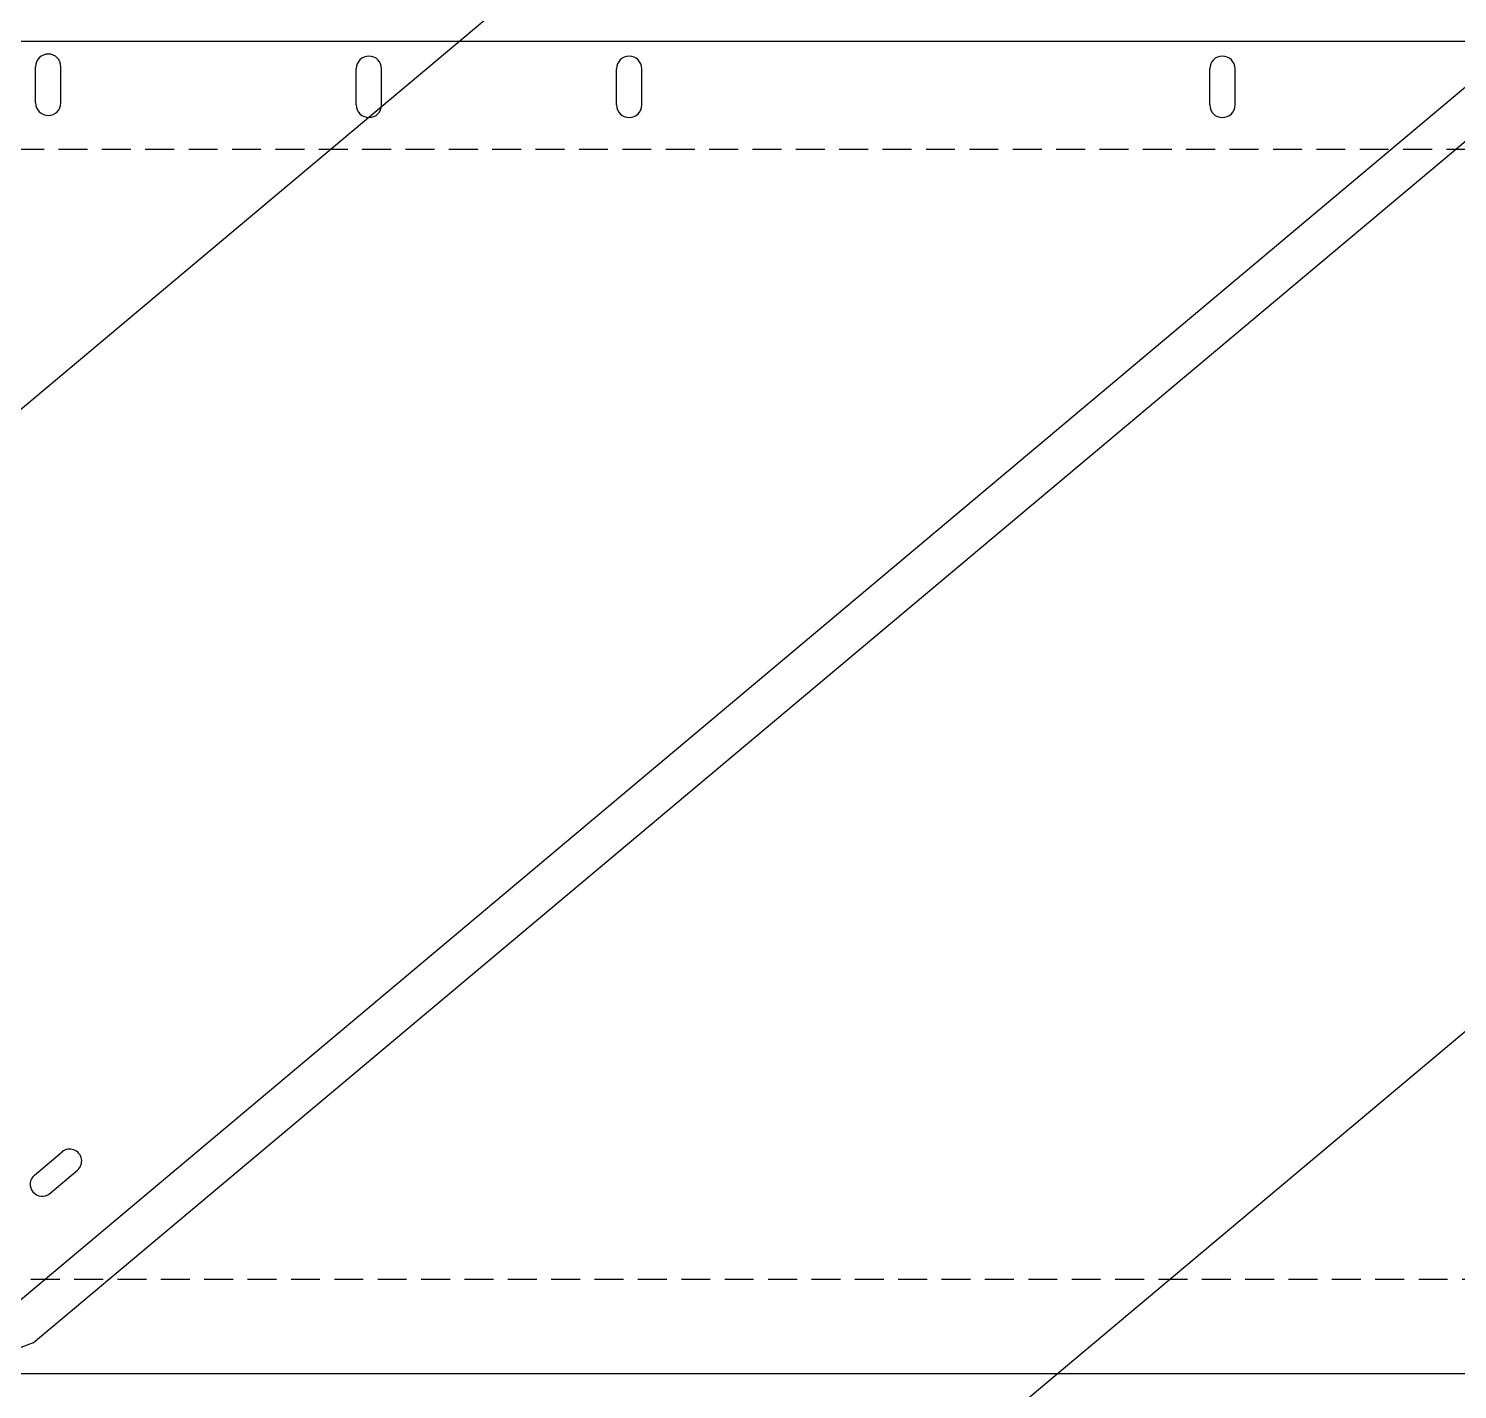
# Model space of a CAD drawing. Extents: x 5 to 1801, y 5 to 2754.
# Drawn here: x 343.3 to 738.6, y 1502.5 to 1879 of the extents above; entities that cross this region are included whole.
import ezdxf

# ---------------------------------------------------------------- set-up
doc = ezdxf.new("R2010")
doc.units = 0
doc.linetypes.add('DASHED', pattern=[12, 8, -4])
for name, color, linetype in [('SMARTNEST_SHEET_10_GEOMETRY', 7, 'CONTINUOUS'), ('SMARTNEST_SHEET_11_GEOMETRY', 7, 'CONTINUOUS'), ('SMARTNEST_SHEET_12_GEOMETRY', 7, 'CONTINUOUS'), ('SMARTNEST_SHEET_13_GEOMETRY', 7, 'CONTINUOUS'), ('SMARTNEST_SHEET_14_GEOMETRY', 7, 'CONTINUOUS'), ('SMARTNEST_SHEET_15_GEOMETRY', 7, 'CONTINUOUS'), ('SMARTNEST_SHEET_16_GEOMETRY', 7, 'CONTINUOUS'), ('SMARTNEST_SHEET_17_GEOMETRY', 7, 'CONTINUOUS'), ('SMARTNEST_SHEET_18_GEOMETRY', 7, 'CONTINUOUS'), ('SMARTNEST_SHEET_19_GEOMETRY', 7, 'CONTINUOUS'), ('SMARTNEST_SHEET_1_BEND', 3, 'DASHED'), ('SMARTNEST_SHEET_1_GEOMETRY', 7, 'CONTINUOUS'), ('SMARTNEST_SHEET_20_GEOMETRY', 7, 'CONTINUOUS'), ('SMARTNEST_SHEET_21_GEOMETRY', 7, 'CONTINUOUS'), ('SMARTNEST_SHEET_22_GEOMETRY', 7, 'CONTINUOUS'), ('SMARTNEST_SHEET_23_GEOMETRY', 7, 'CONTINUOUS'), ('SMARTNEST_SHEET_24_GEOMETRY', 7, 'CONTINUOUS'), ('SMARTNEST_SHEET_25_GEOMETRY', 7, 'CONTINUOUS'), ('SMARTNEST_SHEET_26_GEOMETRY', 7, 'CONTINUOUS'), ('SMARTNEST_SHEET_27_GEOMETRY', 7, 'CONTINUOUS'), ('SMARTNEST_SHEET_28_GEOMETRY', 7, 'CONTINUOUS'), ('SMARTNEST_SHEET_29_GEOMETRY', 7, 'CONTINUOUS'), ('SMARTNEST_SHEET_2_BEND', 3, 'DASHED'), ('SMARTNEST_SHEET_2_GEOMETRY', 7, 'CONTINUOUS'), ('SMARTNEST_SHEET_3_BEND', 3, 'DASHED'), ('SMARTNEST_SHEET_3_GEOMETRY', 7, 'CONTINUOUS'), ('SMARTNEST_SHEET_4_BEND', 3, 'DASHED'), ('SMARTNEST_SHEET_4_GEOMETRY', 7, 'CONTINUOUS'), ('SMARTNEST_SHEET_5_BEND', 3, 'DASHED'), ('SMARTNEST_SHEET_5_GEOMETRY', 7, 'CONTINUOUS'), ('SMARTNEST_SHEET_6_BEND', 3, 'DASHED'), ('SMARTNEST_SHEET_6_GEOMETRY', 7, 'CONTINUOUS'), ('SMARTNEST_SHEET_7_BEND', 3, 'DASHED'), ('SMARTNEST_SHEET_7_GEOMETRY', 7, 'CONTINUOUS'), ('SMARTNEST_SHEET_8_BEND', 3, 'DASHED'), ('SMARTNEST_SHEET_8_GEOMETRY', 7, 'CONTINUOUS'), ('SMARTNEST_SHEET_9_BEND', 3, 'DASHED'), ('SMARTNEST_SHEET_9_GEOMETRY', 7, 'CONTINUOUS')]:
    doc.layers.add(name, color=color, linetype=linetype)

msp = doc.modelspace()

# ---------------------------------------------------------------- linework, layer by layer
at = {"layer": 'SMARTNEST_SHEET_10_GEOMETRY', "color": 7, "linetype": 'CONTINUOUS'}
for p, q in [((1288.47, 2568.51), (216.01, 1668.61)), ((344.56, 1515.4), (1417.03, 2415.31)), ((344.93, 1561.79), (352.59, 1568.22)), ((349.17, 1556.74), (356.83, 1563.16)), ((344.56, 1515.4), (341.19, 1514.12))]:
    msp.add_line(p, q, dxfattribs=at)
for centre, start, end in [((354.71, 1565.69), 310, 130), ((347.05, 1559.26), 130, 310)]:
    msp.add_arc(centre, 3.3, start, end, dxfattribs=at)
at = {"layer": 'SMARTNEST_SHEET_11_GEOMETRY', "color": 7, "linetype": 'CONTINUOUS'}
for p, q in [((1288.47, 2568.51), (216.01, 1668.61)), ((344.56, 1515.4), (1417.03, 2415.31)), ((344.93, 1561.79), (352.59, 1568.22)), ((349.17, 1556.74), (356.83, 1563.16)), ((344.56, 1515.4), (341.19, 1514.12))]:
    msp.add_line(p, q, dxfattribs=at)
for centre, start, end in [((354.71, 1565.69), 310, 130), ((347.05, 1559.26), 130, 310)]:
    msp.add_arc(centre, 3.3, start, end, dxfattribs=at)
at = {"layer": 'SMARTNEST_SHEET_12_GEOMETRY', "color": 7, "linetype": 'CONTINUOUS'}
for p, q in [((1288.47, 2568.51), (216.01, 1668.61)), ((344.56, 1515.4), (1417.03, 2415.31)), ((344.93, 1561.79), (352.59, 1568.22)), ((349.17, 1556.74), (356.83, 1563.16)), ((344.56, 1515.4), (341.19, 1514.12))]:
    msp.add_line(p, q, dxfattribs=at)
for centre, start, end in [((354.71, 1565.69), 310, 130), ((347.05, 1559.26), 130, 310)]:
    msp.add_arc(centre, 3.3, start, end, dxfattribs=at)
at = {"layer": 'SMARTNEST_SHEET_13_GEOMETRY', "color": 7, "linetype": 'CONTINUOUS'}
for p, q in [((1288.47, 2568.51), (216.01, 1668.61)), ((344.56, 1515.4), (1417.03, 2415.31)), ((344.93, 1561.79), (352.59, 1568.22)), ((349.17, 1556.74), (356.83, 1563.16)), ((344.56, 1515.4), (341.19, 1514.12))]:
    msp.add_line(p, q, dxfattribs=at)
for centre, start, end in [((354.71, 1565.69), 310, 130), ((347.05, 1559.26), 130, 310)]:
    msp.add_arc(centre, 3.3, start, end, dxfattribs=at)
at = {"layer": 'SMARTNEST_SHEET_14_GEOMETRY', "color": 7, "linetype": 'CONTINUOUS'}
for p, q in [((1288.47, 2568.51), (216.01, 1668.61)), ((344.56, 1515.4), (1417.03, 2415.31)), ((344.93, 1561.79), (352.59, 1568.22)), ((349.17, 1556.74), (356.83, 1563.16)), ((344.56, 1515.4), (341.19, 1514.12))]:
    msp.add_line(p, q, dxfattribs=at)
for centre, start, end in [((354.71, 1565.69), 310, 130), ((347.05, 1559.26), 130, 310)]:
    msp.add_arc(centre, 3.3, start, end, dxfattribs=at)
at = {"layer": 'SMARTNEST_SHEET_15_GEOMETRY', "color": 7, "linetype": 'CONTINUOUS'}
for p, q in [((1288.47, 2568.51), (216.01, 1668.61)), ((344.56, 1515.4), (1417.03, 2415.31)), ((344.93, 1561.79), (352.59, 1568.22)), ((349.17, 1556.74), (356.83, 1563.16)), ((344.56, 1515.4), (341.19, 1514.12))]:
    msp.add_line(p, q, dxfattribs=at)
for centre, start, end in [((354.71, 1565.69), 310, 130), ((347.05, 1559.26), 130, 310)]:
    msp.add_arc(centre, 3.3, start, end, dxfattribs=at)
at = {"layer": 'SMARTNEST_SHEET_16_GEOMETRY', "color": 7, "linetype": 'CONTINUOUS'}
for p, q in [((1288.47, 2568.51), (216.01, 1668.61)), ((344.56, 1515.4), (1417.03, 2415.31)), ((344.93, 1561.79), (352.59, 1568.22)), ((349.17, 1556.74), (356.83, 1563.16)), ((344.56, 1515.4), (341.19, 1514.12))]:
    msp.add_line(p, q, dxfattribs=at)
for centre, start, end in [((354.71, 1565.69), 310, 130), ((347.05, 1559.26), 130, 310)]:
    msp.add_arc(centre, 3.3, start, end, dxfattribs=at)
at = {"layer": 'SMARTNEST_SHEET_17_GEOMETRY', "color": 7, "linetype": 'CONTINUOUS'}
for p, q in [((1288.47, 2568.51), (216.01, 1668.61)), ((344.56, 1515.4), (1417.03, 2415.31)), ((344.93, 1561.79), (352.59, 1568.22)), ((349.17, 1556.74), (356.83, 1563.16)), ((344.56, 1515.4), (341.19, 1514.12))]:
    msp.add_line(p, q, dxfattribs=at)
for centre, start, end in [((354.71, 1565.69), 310, 130), ((347.05, 1559.26), 130, 310)]:
    msp.add_arc(centre, 3.3, start, end, dxfattribs=at)
at = {"layer": 'SMARTNEST_SHEET_18_GEOMETRY', "color": 7, "linetype": 'CONTINUOUS'}
for p, q in [((1288.47, 2568.51), (216.01, 1668.61)), ((344.56, 1515.4), (1417.03, 2415.31)), ((344.93, 1561.79), (352.59, 1568.22)), ((349.17, 1556.74), (356.83, 1563.16)), ((344.56, 1515.4), (341.19, 1514.12))]:
    msp.add_line(p, q, dxfattribs=at)
for centre, start, end in [((354.71, 1565.69), 310, 130), ((347.05, 1559.26), 130, 310)]:
    msp.add_arc(centre, 3.3, start, end, dxfattribs=at)
at = {"layer": 'SMARTNEST_SHEET_19_GEOMETRY', "color": 7, "linetype": 'CONTINUOUS'}
for p, q in [((1288.47, 2568.51), (216.01, 1668.61)), ((344.56, 1515.4), (1417.03, 2415.31)), ((344.93, 1561.79), (352.59, 1568.22)), ((349.17, 1556.74), (356.83, 1563.16)), ((344.56, 1515.4), (341.19, 1514.12))]:
    msp.add_line(p, q, dxfattribs=at)
for centre, start, end in [((354.71, 1565.69), 310, 130), ((347.05, 1559.26), 130, 310)]:
    msp.add_arc(centre, 3.3, start, end, dxfattribs=at)
at = {"layer": 'SMARTNEST_SHEET_1_BEND', "color": 7, "linetype": 'DASHED'}
for p, q in [((1223.61, 1845.5), (163.64, 1845.5)), ((31.92, 1532.97), (1104.9, 1532.97))]:
    msp.add_line(p, q, dxfattribs=at)
at = {"layer": 'SMARTNEST_SHEET_1_GEOMETRY', "color": 7, "linetype": 'CONTINUOUS'}
for p, q in [((1218.61, 1875.45), (183.81, 1875.45)), ((345.26, 1858.45), (345.26, 1868.45)), ((352.26, 1858.45), (352.26, 1868.45)), ((433.98, 1857.87), (433.98, 1867.87)), ((440.98, 1857.87), (440.98, 1867.87)), ((505.98, 1857.87), (505.98, 1867.87)), ((512.98, 1857.87), (512.98, 1867.87)), ((670.11, 1857.87), (670.11, 1867.87)), ((677.11, 1857.87), (677.11, 1867.87)), ((1110.96, 1506.83), (54.25, 1506.83))]:
    msp.add_line(p, q, dxfattribs=at)
for centre, start, end in [((348.76, 1868.45), 0, 180), ((437.48, 1867.87), 0, 180), ((509.48, 1867.87), 0, 180), ((673.61, 1867.87), 0, 180), ((348.76, 1858.45), 180, 0), ((437.48, 1857.87), 180, 0), ((509.48, 1857.87), 180, 0), ((673.61, 1857.87), 180, 0)]:
    msp.add_arc(centre, 3.5, start, end, dxfattribs=at)
at = {"layer": 'SMARTNEST_SHEET_20_GEOMETRY', "color": 7, "linetype": 'CONTINUOUS'}
for p, q in [((1288.47, 2568.51), (216.01, 1668.61)), ((344.56, 1515.4), (1417.03, 2415.31)), ((344.93, 1561.79), (352.59, 1568.22)), ((349.17, 1556.74), (356.83, 1563.16)), ((344.56, 1515.4), (341.19, 1514.12))]:
    msp.add_line(p, q, dxfattribs=at)
for centre, start, end in [((354.71, 1565.69), 310, 130), ((347.05, 1559.26), 130, 310)]:
    msp.add_arc(centre, 3.3, start, end, dxfattribs=at)
at = {"layer": 'SMARTNEST_SHEET_21_GEOMETRY', "color": 7, "linetype": 'CONTINUOUS'}
for p, q in [((1288.47, 2568.51), (216.01, 1668.61)), ((344.56, 1515.4), (1417.03, 2415.31)), ((344.93, 1561.79), (352.59, 1568.22)), ((349.17, 1556.74), (356.83, 1563.16)), ((344.56, 1515.4), (341.19, 1514.12))]:
    msp.add_line(p, q, dxfattribs=at)
for centre, start, end in [((354.71, 1565.69), 310, 130), ((347.05, 1559.26), 130, 310)]:
    msp.add_arc(centre, 3.3, start, end, dxfattribs=at)
at = {"layer": 'SMARTNEST_SHEET_22_GEOMETRY', "color": 7, "linetype": 'CONTINUOUS'}
for p, q in [((1288.47, 2568.51), (216.01, 1668.61)), ((344.56, 1515.4), (1417.03, 2415.31)), ((344.93, 1561.79), (352.59, 1568.22)), ((349.17, 1556.74), (356.83, 1563.16)), ((344.56, 1515.4), (341.19, 1514.12))]:
    msp.add_line(p, q, dxfattribs=at)
for centre, start, end in [((354.71, 1565.69), 310, 130), ((347.05, 1559.26), 130, 310)]:
    msp.add_arc(centre, 3.3, start, end, dxfattribs=at)
at = {"layer": 'SMARTNEST_SHEET_23_GEOMETRY', "color": 7, "linetype": 'CONTINUOUS'}
for p, q in [((1288.47, 2568.51), (216.01, 1668.61)), ((344.56, 1515.4), (1417.03, 2415.31)), ((344.93, 1561.79), (352.59, 1568.22)), ((349.17, 1556.74), (356.83, 1563.16)), ((344.56, 1515.4), (341.19, 1514.12))]:
    msp.add_line(p, q, dxfattribs=at)
for centre, start, end in [((354.71, 1565.69), 310, 130), ((347.05, 1559.26), 130, 310)]:
    msp.add_arc(centre, 3.3, start, end, dxfattribs=at)
at = {"layer": 'SMARTNEST_SHEET_24_GEOMETRY', "color": 7, "linetype": 'CONTINUOUS'}
for p, q in [((1288.47, 2568.51), (216.01, 1668.61)), ((344.56, 1515.4), (1417.03, 2415.31)), ((344.93, 1561.79), (352.59, 1568.22)), ((349.17, 1556.74), (356.83, 1563.16)), ((344.56, 1515.4), (341.19, 1514.12))]:
    msp.add_line(p, q, dxfattribs=at)
for centre, start, end in [((354.71, 1565.69), 310, 130), ((347.05, 1559.26), 130, 310)]:
    msp.add_arc(centre, 3.3, start, end, dxfattribs=at)
at = {"layer": 'SMARTNEST_SHEET_25_GEOMETRY', "color": 7, "linetype": 'CONTINUOUS'}
for p, q in [((1288.47, 2568.51), (216.01, 1668.61)), ((344.56, 1515.4), (1417.03, 2415.31)), ((344.93, 1561.79), (352.59, 1568.22)), ((349.17, 1556.74), (356.83, 1563.16)), ((344.56, 1515.4), (341.19, 1514.12))]:
    msp.add_line(p, q, dxfattribs=at)
for centre, start, end in [((354.71, 1565.69), 310, 130), ((347.05, 1559.26), 130, 310)]:
    msp.add_arc(centre, 3.3, start, end, dxfattribs=at)
at = {"layer": 'SMARTNEST_SHEET_26_GEOMETRY', "color": 7, "linetype": 'CONTINUOUS'}
for p, q in [((1288.47, 2322.23), (216.01, 1422.33)), ((344.56, 1269.12), (1417.03, 2169.02))]:
    msp.add_line(p, q, dxfattribs=at)
at = {"layer": 'SMARTNEST_SHEET_27_GEOMETRY', "color": 7, "linetype": 'CONTINUOUS'}
for p, q in [((1288.47, 2322.23), (216.01, 1422.33)), ((344.56, 1269.12), (1417.03, 2169.02))]:
    msp.add_line(p, q, dxfattribs=at)
at = {"layer": 'SMARTNEST_SHEET_28_GEOMETRY', "color": 7, "linetype": 'CONTINUOUS'}
for p, q in [((1288.47, 2322.23), (216.01, 1422.33)), ((344.56, 1269.12), (1417.03, 2169.02))]:
    msp.add_line(p, q, dxfattribs=at)
at = {"layer": 'SMARTNEST_SHEET_29_GEOMETRY', "color": 7, "linetype": 'CONTINUOUS'}
for p, q in [((1288.47, 2322.23), (216.01, 1422.33)), ((344.56, 1269.12), (1417.03, 2169.02))]:
    msp.add_line(p, q, dxfattribs=at)
at = {"layer": 'SMARTNEST_SHEET_2_BEND', "color": 7, "linetype": 'DASHED'}
for p, q in [((1223.61, 1845.5), (163.64, 1845.5)), ((31.92, 1532.97), (1104.9, 1532.97))]:
    msp.add_line(p, q, dxfattribs=at)
at = {"layer": 'SMARTNEST_SHEET_2_GEOMETRY', "color": 7, "linetype": 'CONTINUOUS'}
for p, q in [((1218.61, 1875.45), (183.81, 1875.45)), ((345.26, 1858.45), (345.26, 1868.45)), ((352.26, 1858.45), (352.26, 1868.45)), ((433.98, 1857.87), (433.98, 1867.87)), ((440.98, 1857.87), (440.98, 1867.87)), ((505.98, 1857.87), (505.98, 1867.87)), ((512.98, 1857.87), (512.98, 1867.87)), ((670.11, 1857.87), (670.11, 1867.87)), ((677.11, 1857.87), (677.11, 1867.87)), ((1110.96, 1506.83), (54.25, 1506.83))]:
    msp.add_line(p, q, dxfattribs=at)
for centre, start, end in [((348.76, 1868.45), 0, 180), ((437.48, 1867.87), 0, 180), ((509.48, 1867.87), 0, 180), ((673.61, 1867.87), 0, 180), ((348.76, 1858.45), 180, 0), ((437.48, 1857.87), 180, 0), ((509.48, 1857.87), 180, 0), ((673.61, 1857.87), 180, 0)]:
    msp.add_arc(centre, 3.5, start, end, dxfattribs=at)
at = {"layer": 'SMARTNEST_SHEET_3_BEND', "color": 7, "linetype": 'DASHED'}
for p, q in [((1223.61, 1845.5), (163.64, 1845.5)), ((31.92, 1532.97), (1104.9, 1532.97))]:
    msp.add_line(p, q, dxfattribs=at)
at = {"layer": 'SMARTNEST_SHEET_3_GEOMETRY', "color": 7, "linetype": 'CONTINUOUS'}
for p, q in [((1218.61, 1875.45), (183.81, 1875.45)), ((345.26, 1858.45), (345.26, 1868.45)), ((352.26, 1858.45), (352.26, 1868.45)), ((433.98, 1857.87), (433.98, 1867.87)), ((440.98, 1857.87), (440.98, 1867.87)), ((505.98, 1857.87), (505.98, 1867.87)), ((512.98, 1857.87), (512.98, 1867.87)), ((670.11, 1857.87), (670.11, 1867.87)), ((677.11, 1857.87), (677.11, 1867.87)), ((1110.96, 1506.83), (54.25, 1506.83))]:
    msp.add_line(p, q, dxfattribs=at)
for centre, start, end in [((348.76, 1868.45), 0, 180), ((437.48, 1867.87), 0, 180), ((509.48, 1867.87), 0, 180), ((673.61, 1867.87), 0, 180), ((348.76, 1858.45), 180, 0), ((437.48, 1857.87), 180, 0), ((509.48, 1857.87), 180, 0), ((673.61, 1857.87), 180, 0)]:
    msp.add_arc(centre, 3.5, start, end, dxfattribs=at)
at = {"layer": 'SMARTNEST_SHEET_4_BEND', "color": 7, "linetype": 'DASHED'}
for p, q in [((1223.61, 1845.5), (163.64, 1845.5)), ((31.92, 1532.97), (1104.9, 1532.97))]:
    msp.add_line(p, q, dxfattribs=at)
at = {"layer": 'SMARTNEST_SHEET_4_GEOMETRY', "color": 7, "linetype": 'CONTINUOUS'}
for p, q in [((1218.61, 1875.45), (183.81, 1875.45)), ((345.26, 1858.45), (345.26, 1868.45)), ((352.26, 1858.45), (352.26, 1868.45)), ((433.98, 1857.87), (433.98, 1867.87)), ((440.98, 1857.87), (440.98, 1867.87)), ((505.98, 1857.87), (505.98, 1867.87)), ((512.98, 1857.87), (512.98, 1867.87)), ((670.11, 1857.87), (670.11, 1867.87)), ((677.11, 1857.87), (677.11, 1867.87)), ((1110.96, 1506.83), (54.25, 1506.83))]:
    msp.add_line(p, q, dxfattribs=at)
for centre, start, end in [((348.76, 1868.45), 0, 180), ((437.48, 1867.87), 0, 180), ((509.48, 1867.87), 0, 180), ((673.61, 1867.87), 0, 180), ((348.76, 1858.45), 180, 0), ((437.48, 1857.87), 180, 0), ((509.48, 1857.87), 180, 0), ((673.61, 1857.87), 180, 0)]:
    msp.add_arc(centre, 3.5, start, end, dxfattribs=at)
at = {"layer": 'SMARTNEST_SHEET_5_BEND', "color": 7, "linetype": 'DASHED'}
for p, q in [((1223.61, 1845.5), (163.64, 1845.5)), ((31.92, 1532.97), (1104.9, 1532.97))]:
    msp.add_line(p, q, dxfattribs=at)
at = {"layer": 'SMARTNEST_SHEET_5_GEOMETRY', "color": 7, "linetype": 'CONTINUOUS'}
for p, q in [((1218.61, 1875.45), (183.81, 1875.45)), ((345.26, 1858.45), (345.26, 1868.45)), ((352.26, 1858.45), (352.26, 1868.45)), ((433.98, 1857.87), (433.98, 1867.87)), ((440.98, 1857.87), (440.98, 1867.87)), ((505.98, 1857.87), (505.98, 1867.87)), ((512.98, 1857.87), (512.98, 1867.87)), ((670.11, 1857.87), (670.11, 1867.87)), ((677.11, 1857.87), (677.11, 1867.87)), ((1110.96, 1506.83), (54.25, 1506.83))]:
    msp.add_line(p, q, dxfattribs=at)
for centre, start, end in [((348.76, 1868.45), 0, 180), ((437.48, 1867.87), 0, 180), ((509.48, 1867.87), 0, 180), ((673.61, 1867.87), 0, 180), ((348.76, 1858.45), 180, 0), ((437.48, 1857.87), 180, 0), ((509.48, 1857.87), 180, 0), ((673.61, 1857.87), 180, 0)]:
    msp.add_arc(centre, 3.5, start, end, dxfattribs=at)
at = {"layer": 'SMARTNEST_SHEET_6_BEND', "color": 7, "linetype": 'DASHED'}
for p, q in [((1223.61, 1845.5), (163.64, 1845.5)), ((31.92, 1532.97), (1104.9, 1532.97))]:
    msp.add_line(p, q, dxfattribs=at)
at = {"layer": 'SMARTNEST_SHEET_6_GEOMETRY', "color": 7, "linetype": 'CONTINUOUS'}
for p, q in [((1218.61, 1875.45), (183.81, 1875.45)), ((345.26, 1858.45), (345.26, 1868.45)), ((352.26, 1858.45), (352.26, 1868.45)), ((433.98, 1857.87), (433.98, 1867.87)), ((440.98, 1857.87), (440.98, 1867.87)), ((505.98, 1857.87), (505.98, 1867.87)), ((512.98, 1857.87), (512.98, 1867.87)), ((670.11, 1857.87), (670.11, 1867.87)), ((677.11, 1857.87), (677.11, 1867.87)), ((1110.96, 1506.83), (54.25, 1506.83))]:
    msp.add_line(p, q, dxfattribs=at)
for centre, start, end in [((348.76, 1868.45), 0, 180), ((437.48, 1867.87), 0, 180), ((509.48, 1867.87), 0, 180), ((673.61, 1867.87), 0, 180), ((348.76, 1858.45), 180, 0), ((437.48, 1857.87), 180, 0), ((509.48, 1857.87), 180, 0), ((673.61, 1857.87), 180, 0)]:
    msp.add_arc(centre, 3.5, start, end, dxfattribs=at)
at = {"layer": 'SMARTNEST_SHEET_7_BEND', "color": 7, "linetype": 'DASHED'}
for p, q in [((1223.61, 1845.5), (163.64, 1845.5)), ((31.92, 1532.97), (1104.9, 1532.97))]:
    msp.add_line(p, q, dxfattribs=at)
at = {"layer": 'SMARTNEST_SHEET_7_GEOMETRY', "color": 7, "linetype": 'CONTINUOUS'}
for p, q in [((1218.61, 1875.45), (183.81, 1875.45)), ((345.26, 1858.45), (345.26, 1868.45)), ((352.26, 1858.45), (352.26, 1868.45)), ((433.98, 1857.87), (433.98, 1867.87)), ((440.98, 1857.87), (440.98, 1867.87)), ((505.98, 1857.87), (505.98, 1867.87)), ((512.98, 1857.87), (512.98, 1867.87)), ((670.11, 1857.87), (670.11, 1867.87)), ((677.11, 1857.87), (677.11, 1867.87)), ((1110.96, 1506.83), (54.25, 1506.83))]:
    msp.add_line(p, q, dxfattribs=at)
for centre, start, end in [((348.76, 1868.45), 0, 180), ((437.48, 1867.87), 0, 180), ((509.48, 1867.87), 0, 180), ((673.61, 1867.87), 0, 180), ((348.76, 1858.45), 180, 0), ((437.48, 1857.87), 180, 0), ((509.48, 1857.87), 180, 0), ((673.61, 1857.87), 180, 0)]:
    msp.add_arc(centre, 3.5, start, end, dxfattribs=at)
at = {"layer": 'SMARTNEST_SHEET_8_BEND', "color": 7, "linetype": 'DASHED'}
for p, q in [((1223.61, 1845.5), (163.64, 1845.5)), ((31.92, 1532.97), (1104.9, 1532.97))]:
    msp.add_line(p, q, dxfattribs=at)
at = {"layer": 'SMARTNEST_SHEET_8_GEOMETRY', "color": 7, "linetype": 'CONTINUOUS'}
for p, q in [((1218.61, 1875.45), (183.81, 1875.45)), ((345.26, 1858.45), (345.26, 1868.45)), ((352.26, 1858.45), (352.26, 1868.45)), ((433.98, 1857.87), (433.98, 1867.87)), ((440.98, 1857.87), (440.98, 1867.87)), ((505.98, 1857.87), (505.98, 1867.87)), ((512.98, 1857.87), (512.98, 1867.87)), ((670.11, 1857.87), (670.11, 1867.87)), ((677.11, 1857.87), (677.11, 1867.87)), ((1110.96, 1506.83), (54.25, 1506.83))]:
    msp.add_line(p, q, dxfattribs=at)
for centre, start, end in [((348.76, 1868.45), 0, 180), ((437.48, 1867.87), 0, 180), ((509.48, 1867.87), 0, 180), ((673.61, 1867.87), 0, 180), ((348.76, 1858.45), 180, 0), ((437.48, 1857.87), 180, 0), ((509.48, 1857.87), 180, 0), ((673.61, 1857.87), 180, 0)]:
    msp.add_arc(centre, 3.5, start, end, dxfattribs=at)
at = {"layer": 'SMARTNEST_SHEET_9_BEND', "color": 7, "linetype": 'DASHED'}
for p, q in [((1223.61, 1845.5), (163.64, 1845.5)), ((31.92, 1532.97), (1104.9, 1532.97))]:
    msp.add_line(p, q, dxfattribs=at)
at = {"layer": 'SMARTNEST_SHEET_9_GEOMETRY', "color": 7, "linetype": 'CONTINUOUS'}
for p, q in [((1218.61, 1875.45), (183.81, 1875.45)), ((345.26, 1858.45), (345.26, 1868.45)), ((352.26, 1858.45), (352.26, 1868.45)), ((433.98, 1857.87), (433.98, 1867.87)), ((440.98, 1857.87), (440.98, 1867.87)), ((505.98, 1857.87), (505.98, 1867.87)), ((512.98, 1857.87), (512.98, 1867.87)), ((670.11, 1857.87), (670.11, 1867.87)), ((677.11, 1857.87), (677.11, 1867.87)), ((1110.96, 1506.83), (54.25, 1506.83))]:
    msp.add_line(p, q, dxfattribs=at)
for centre, start, end in [((348.76, 1868.45), 0, 180), ((437.48, 1867.87), 0, 180), ((509.48, 1867.87), 0, 180), ((673.61, 1867.87), 0, 180), ((348.76, 1858.45), 180, 0), ((437.48, 1857.87), 180, 0), ((509.48, 1857.87), 180, 0), ((673.61, 1857.87), 180, 0)]:
    msp.add_arc(centre, 3.5, start, end, dxfattribs=at)

doc.saveas('drawing.dxf')
